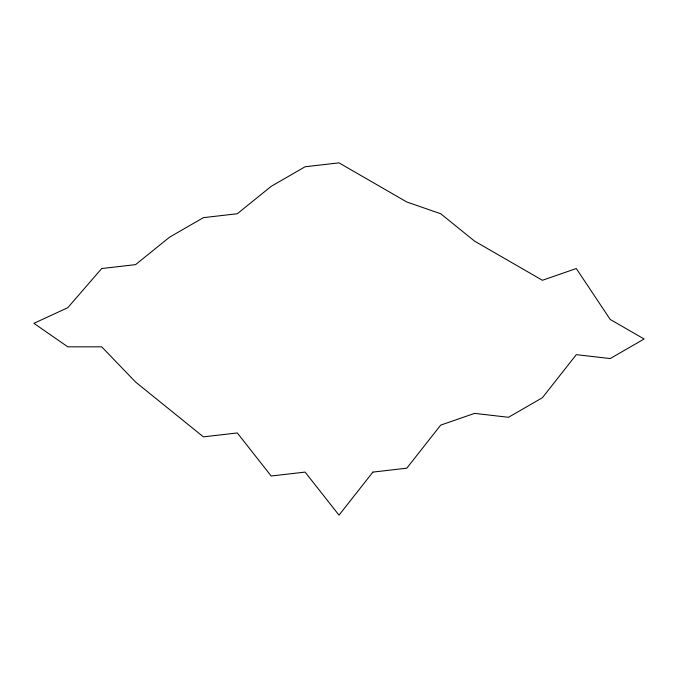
<?xml version="1.0" encoding="UTF-8"?>
<svg xmlns="http://www.w3.org/2000/svg" width="678" height="678" viewBox="0 0 678 678"><rect width="100%" height="100%" fill="white"/><g stroke="black" fill="none" stroke-linecap="round" stroke-linejoin="round"><path stroke-width="1.02" d="M372.9 472.091L339 515.144L305.1 472.091L271.2 476.007L237.3 432.945L203.4 436.861L135.6 382.061L101.7 346.831L67.8 346.831L33.9 323.338L67.8 307.685L101.7 268.539L135.6 264.623L169.5 237.224L203.4 217.655L237.3 213.739L271.2 186.34L305.1 166.763L339 162.856L406.8 201.993L440.7 213.739L474.6 241.139L542.4 280.285L576.3 268.539L610.2 319.431L644.1 339L610.2 358.569L576.3 354.653L542.4 397.715L508.5 417.292L474.6 413.377L440.7 425.114L406.8 468.176L372.9 472.091"/></g></svg>
